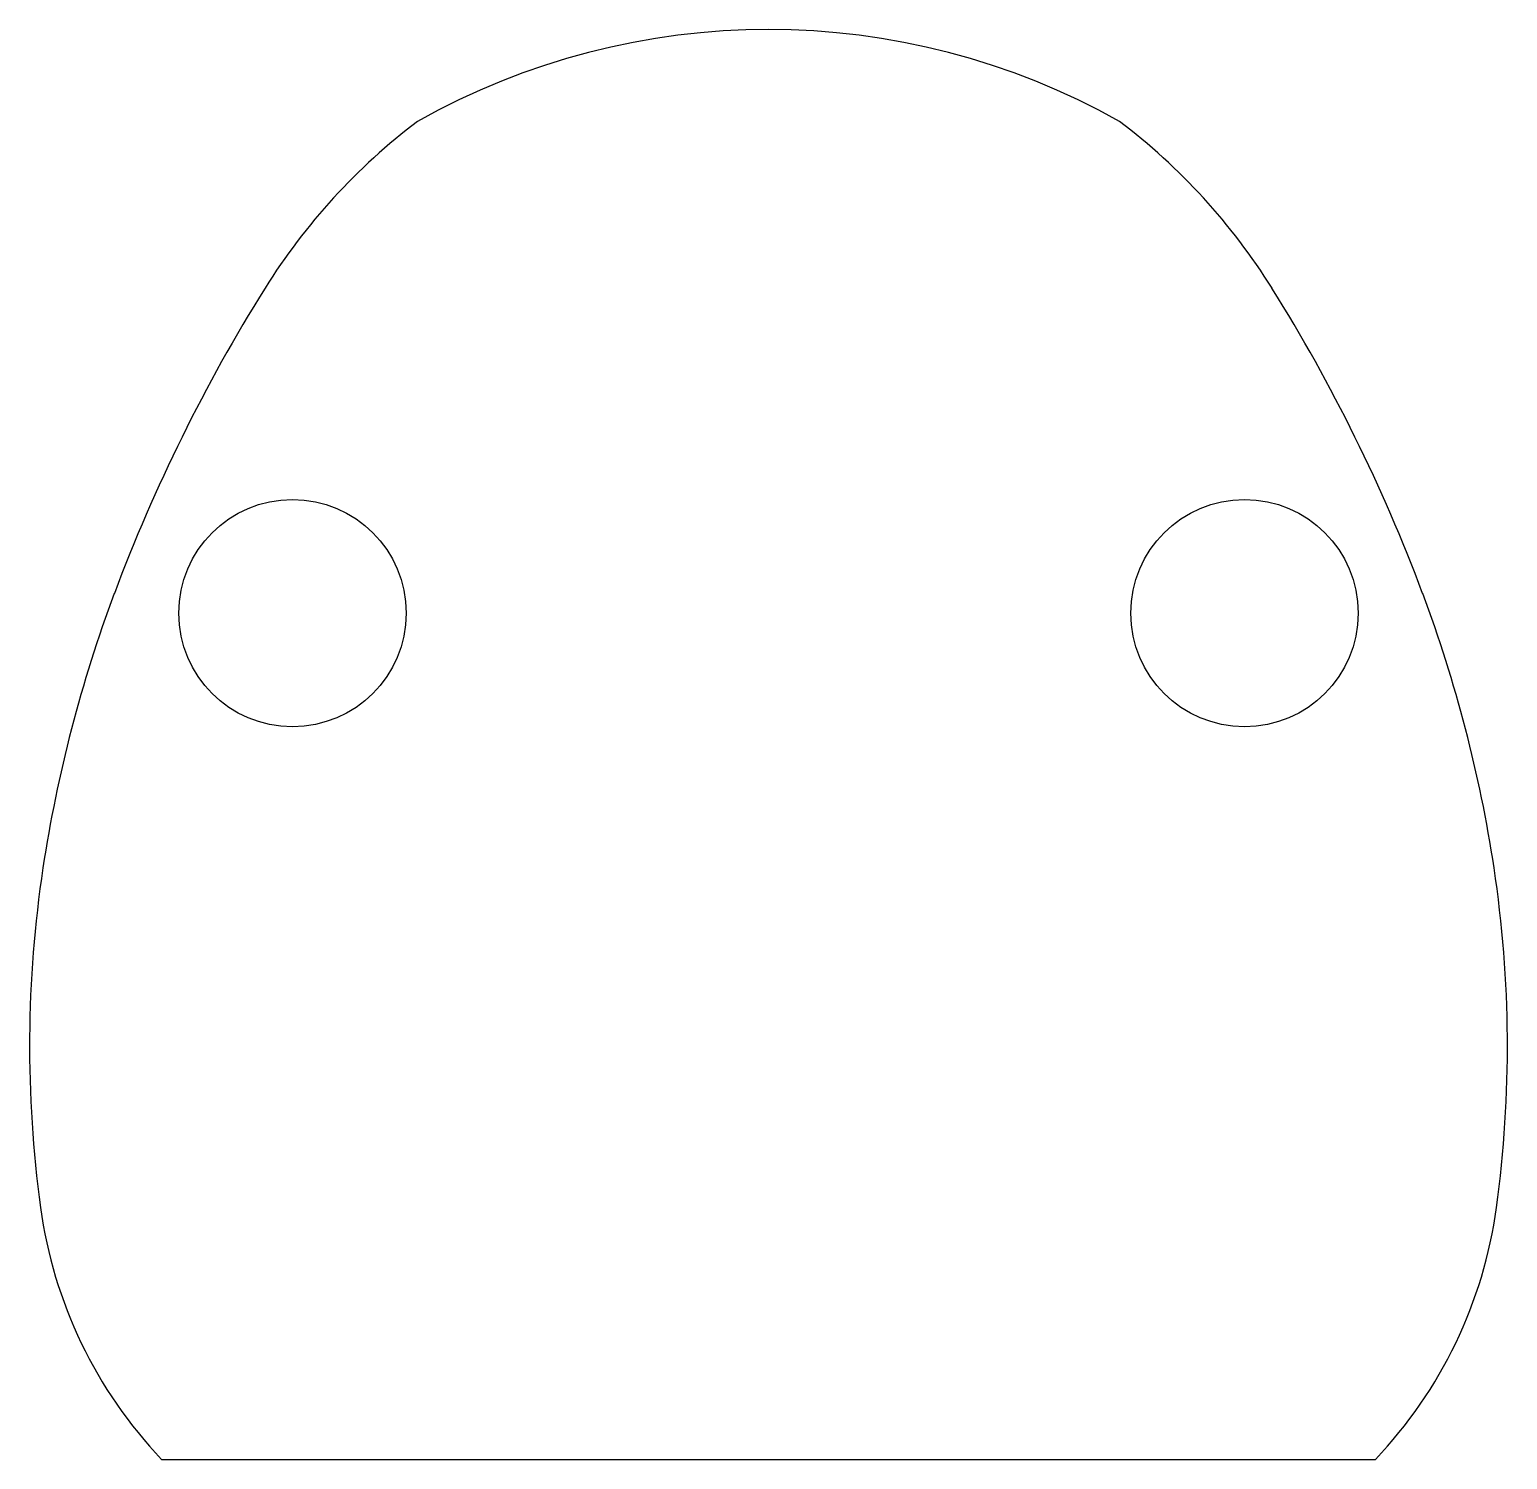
# Model space of a CAD drawing. Header units: millimetres. Extents: x 58.7 to 84.7, y 114.5 to 139.6.
import ezdxf

# ---------------------------------------------------------------- set-up
doc = ezdxf.new("R2010")
doc.units = ezdxf.units.MM
doc.layers.add('DV5_0', color=7, linetype='Continuous')

msp = doc.modelspace()

# ---------------------------------------------------------------- linework, layer by layer
at = {"layer": 'DV5_0', "color": 7, "linetype": 'Continuous'}
msp.add_line((61.066, 114.478), (82.418, 114.478), dxfattribs=at)
for centre in [(63.367, 129.374), (80.117, 129.374)]:
    msp.add_circle(centre, 2, dxfattribs=at)
for centre, radius, start, end in [((71.742, 127.045), 12.601, 60.66, 119.34), ((72.213, 129.264), 11, 127.1688, 148.0037), ((71.271, 129.264), 11, 31.9963, 52.8312), ((88.327, 119.197), 30, 148.0037, 159.4628), ((55.157, 119.197), 30, 20.5372, 31.9963), ((82.708, 121.301), 24, 159.4628, 171.3994), ((60.776, 121.301), 24, 8.6006, 20.5372), ((79.742, 121.75), 21, 171.3994, 187.7697), ((63.742, 121.75), 21, 352.2303, 8.6006), ((66.861, 119.993), 8, 187.7697, 223.5795), ((76.623, 119.993), 8, 316.4205, 352.2303)]:
    msp.add_arc(centre, radius, start, end, dxfattribs=at)

doc.saveas('drawing.dxf')
